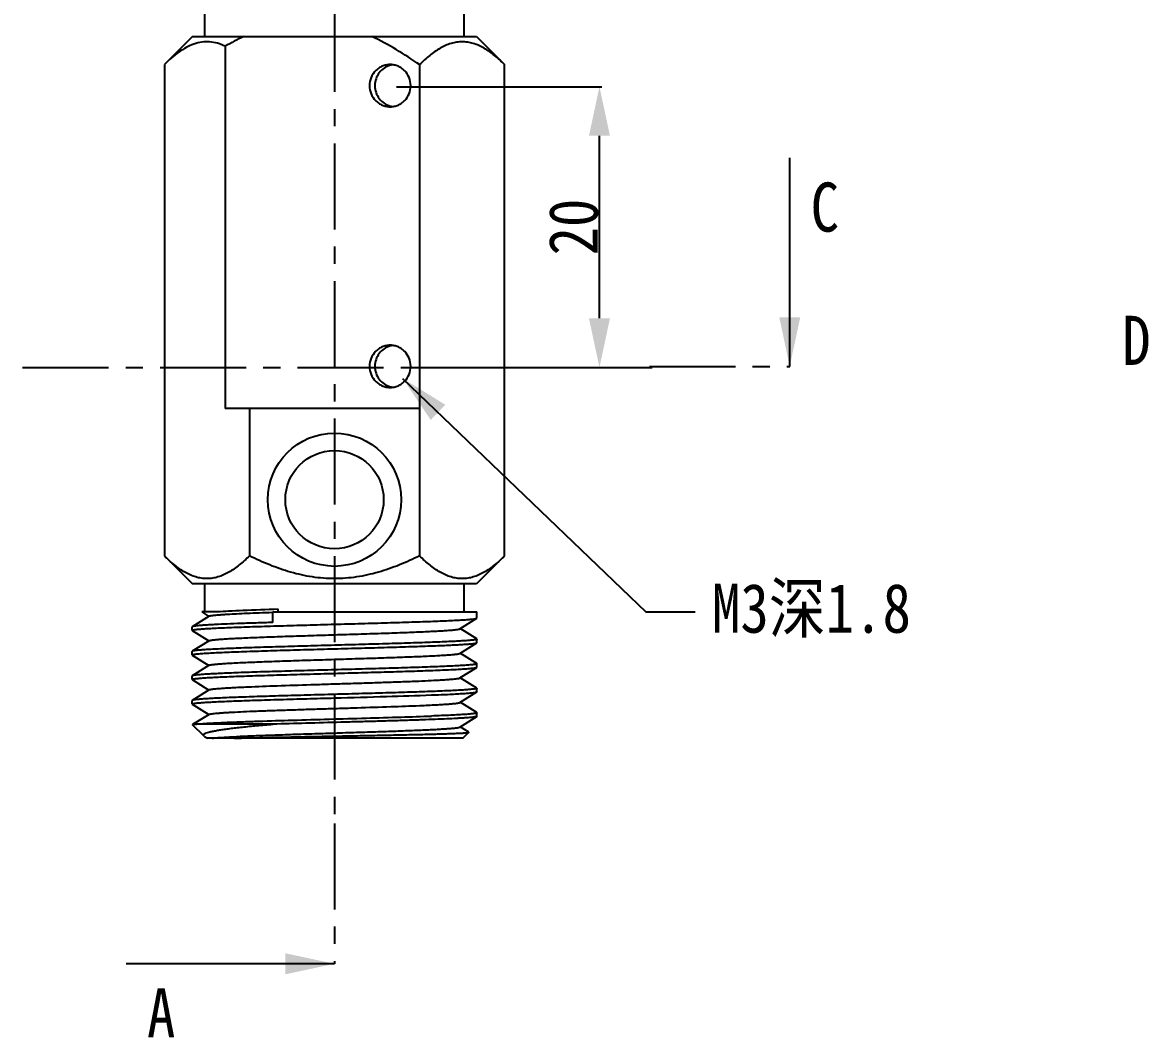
# Model space of a CAD drawing. Header units: millimetres. Extents: x -13 to 337, y -21 to 226.
# Drawn here: x 32.1 to 112.3, y 102.5 to 174.8 of the extents above; entities that cross this region are included whole.
import ezdxf

# ---------------------------------------------------------------- set-up
doc = ezdxf.new("R2010")
doc.units = ezdxf.units.MM
doc.header["$LTSCALE"] = 16.335
doc.header["$PDMODE"] = 3
doc.header["$PDSIZE"] = 8
doc.linetypes.add('CENTER', pattern=[0.6, 0.375, -0.075, 0.075, -0.075])
doc.layers.get('0').update_dxf_attribs({"linetype": 'CONTINUOUS'})
doc.layers.get('Defpoints').update_dxf_attribs({"linetype": 'CONTINUOUS'})
doc.layers.add('02___PRT_ALL_AXES', color=7, linetype='CONTINUOUS')
doc.layers.add('DEFAULT_1', color=7, linetype='CENTER')
doc.styles.get("Standard").update_dxf_attribs({"font": '', "width": 0.85})
doc.styles.get('Standard').set_extended_font_data('SimSun')
doc.dimstyles.new('DIMSTYLE_1', dxfattribs={"dimtxt": 3.5, "dimasz": 3.5, "dimexe": 0.18, "dimexo": 0.0625, "dimgap": 0.09, "dimtad": 1, "dimdsep": 46, "dimtxsty": 'Standard', "dimblk": '_FILLED', "dimblk1": '_FILLED', "dimblk2": '_FILLED', "dimcen": 0.09, "dimadec": 0, "dimazin": 0, "dimtp": 0.01, "dimtm": 0.01, "dimtfac": 1, "dimtofl": 0, "dimtmove": 0, "dimatfit": 3, "dimldrblk": '_FILLED', "dimfxl": 1, "dimtolj": 1, "dimarcsym": 0})
doc.dimstyles.get("Standard").update_dxf_attribs({"dimtxt": 3.5, "dimasz": 3.5, "dimexe": 0.18, "dimexo": 0.0625, "dimgap": 0.09, "dimtad": 1, "dimdec": 1, "dimdsep": 46, "dimtxsty": 'Standard', "dimblk": '_FILLED', "dimcen": 0.09, "dimadec": 0, "dimazin": 0, "dimtp": 0.01, "dimtm": 0.01, "dimtfac": 1, "dimtdec": 1, "dimtofl": 0, "dimtmove": 0, "dimatfit": 3, "dimldrblk": '_FILLED', "dimfxl": 1, "dimtolj": 1, "dimarcsym": 0})

# ---------------------------------------------------------------- blocks, each defined once
blk = doc.blocks.new('_FILLED')
at = {"color": 0, "linetype": 'ByBlock'}
blk.add_solid([(0, 0), (-1, 0.214), (-1, -0.214)], dxfattribs=at)
blk = doc.blocks.new('*D22')
at = {"color": 0, "lineweight": -2, "transparency": 16777216}
for p, q in [((58.739, 170.221), (73.392, 170.221)), ((73.212, 153.721), (73.212, 166.721)), ((59.823, 150.221), (73.392, 150.221))]:
    blk.add_line(p, q, dxfattribs=at)
at = {"layer": 'Defpoints', "color": 0, "transparency": 16777216}
for p in [(58.676, 170.221), (73.212, 170.221), (59.761, 150.221)]:
    blk.add_point(p, dxfattribs=at)
at = {"color": 0, "lineweight": -2, "transparency": 16777216, "xscale": 3.5, "yscale": 3.5, "zscale": 3.5}
for p, rotation in [((73.212, 170.221), 90), ((73.212, 150.221), 270)]:
    blk.add_blockref('_FILLED', p, dxfattribs=dict(at, rotation=rotation))
at = {"color": 0, "transparency": 16777216, "insert": (71.372, 160.221), "char_height": 3.5, "attachment_point": 5, "rotation": 90}
blk.add_mtext('\\A1;20', dxfattribs=at)

msp = doc.modelspace()

# ---------------------------------------------------------------- linework, layer by layer
at = {"color": 7, "linetype": 'Continuous'}
for p, q in [((45.082, 173.795), (45.082, 175.795)), ((63.582, 173.795), (63.582, 175.795)), ((44.208, 173.795), (42.208, 171.795)), ((44.208, 173.795), (64.457, 173.795)), ((64.457, 173.795), (66.457, 171.795)), ((46.538, 173.102), (46.538, 147.295)), ((42.208, 171.795), (42.208, 136.795)), ((60.395, 171.795), (60.395, 136.795)), ((66.457, 136.795), (66.457, 171.795)), ((60.395, 147.295), (46.538, 147.295)), ((48.27, 147.295), (48.27, 136.795)), ((42.208, 136.795), (44.208, 134.795)), ((66.457, 136.795), (64.457, 134.795)), ((64.457, 134.795), (44.208, 134.795)), ((45.082, 132.795), (45.082, 134.795)), ((63.582, 132.795), (63.582, 134.795)), ((45.393, 132.496), (44.192, 131.744)), ((45.998, 132.795), (44.872, 132.795)), ((44.872, 132.795), (45.371, 132.482)), ((49.928, 132.795), (64.482, 132.795)), ((49.928, 132.045), (49.928, 132.795)), ((50.319, 132.795), (50.319, 132.982)), ((44.192, 131.744), (44.182, 131.732)), ((63.271, 131.593), (64.473, 132.345)), ((64.473, 130.869), (63.293, 131.607)), ((64.473, 132.345), (64.482, 132.357)), ((44.192, 131.47), (44.182, 131.482)), ((44.192, 131.47), (45.371, 130.732)), ((64.473, 130.869), (64.482, 130.857)), ((44.192, 129.994), (44.182, 129.982)), ((45.393, 130.746), (44.192, 129.994)), ((63.271, 129.843), (64.473, 130.595)), ((64.473, 130.595), (64.482, 130.607)), ((44.192, 129.72), (44.182, 129.732)), ((44.192, 129.72), (45.371, 128.982)), ((64.473, 129.119), (63.293, 129.857)), ((45.393, 128.996), (44.192, 128.244)), ((63.271, 128.093), (64.473, 128.845)), ((64.473, 129.119), (64.482, 129.107)), ((64.473, 128.845), (64.482, 128.857)), ((44.192, 128.244), (44.182, 128.232)), ((44.192, 127.97), (44.182, 127.982)), ((44.192, 127.97), (45.371, 127.232)), ((64.473, 127.369), (63.293, 128.107)), ((45.393, 127.246), (44.192, 126.494)), ((63.271, 126.343), (64.473, 127.095)), ((64.473, 127.369), (64.482, 127.357)), ((44.192, 126.494), (44.182, 126.482)), ((44.192, 126.22), (44.182, 126.232)), ((44.192, 126.22), (45.371, 125.482)), ((64.473, 125.619), (63.293, 126.357)), ((45.393, 125.496), (44.223, 124.764)), ((63.271, 124.593), (64.473, 125.345)), ((64.473, 125.619), (64.482, 125.607)), ((64.482, 125.357), (64.473, 125.345)), ((44.223, 124.764), (44.221, 124.756)), ((45.016, 123.961), (44.221, 124.756)), ((49.928, 124.795), (44.437, 124.795)), ((63.903, 124.226), (63.293, 124.607)), ((45.062, 123.926), (45.016, 123.961)), ((45.062, 123.926), (45.271, 123.795)), ((63.482, 123.795), (45.272, 123.795)), ((63.482, 123.795), (63.905, 124.218)), ((63.905, 124.218), (63.903, 124.226))]:
    msp.add_line(p, q, dxfattribs=at)
msp.add_circle((54.332, 140.795), 3.5, dxfattribs=at)
for points, knots in [([(46.538, 173.102), (46.361, 173.187), (46.001, 173.328), (45.435, 173.432), (44.865, 173.412), (44.302, 173.271), (43.753, 173.023), (43.22, 172.683), (42.701, 172.269), (42.372, 171.958), (42.208, 171.795)], [0, 0, 0, 0, 0.12079, 0.237008, 0.351918, 0.469276, 0.591962, 0.721347, 0.857558, 1, 1, 1, 1]), ([(60.395, 171.795), (59.853, 172.167), (58.751, 172.883), (57.596, 173.514), (57.003, 173.795)], [0, 0, 0, 0, 0.50043, 1, 1, 1, 1]), ([(66.457, 171.795), (66.228, 172.024), (65.765, 172.449), (65.022, 172.977), (64.361, 173.277), (63.825, 173.399), (63.426, 173.429), (63.026, 173.399), (62.491, 173.277), (61.83, 172.977), (61.086, 172.449), (60.624, 172.024), (60.395, 171.795)], [0, 0, 0, 0, 0.137964, 0.266914, 0.386544, 0.44373, 0.5, 0.55627, 0.613456, 0.733086, 0.862036, 1, 1, 1, 1]), ([(48.27, 136.795), (48.041, 136.565), (47.578, 136.14), (46.835, 135.612), (46.174, 135.312), (45.638, 135.191), (45.239, 135.16), (44.84, 135.191), (44.304, 135.312), (43.643, 135.612), (42.9, 136.14), (42.437, 136.565), (42.208, 136.795)], [0, 0, 0, 0, 0.137964, 0.266914, 0.386544, 0.44373, 0.5, 0.55627, 0.613456, 0.733086, 0.862036, 1, 1, 1, 1]), ([(60.395, 136.795), (59.923, 136.559), (58.962, 136.119), (57.465, 135.595), (55.916, 135.251), (54.332, 135.13), (52.749, 135.251), (51.199, 135.595), (49.703, 136.119), (48.742, 136.559), (48.27, 136.795)], [0, 0, 0, 0, 0.12502, 0.250029, 0.375022, 0.5, 0.624978, 0.749972, 0.87498, 1, 1, 1, 1]), ([(66.457, 136.795), (66.228, 136.565), (65.765, 136.14), (65.022, 135.612), (64.361, 135.312), (63.825, 135.191), (63.426, 135.16), (63.026, 135.191), (62.491, 135.312), (61.83, 135.612), (61.086, 136.14), (60.624, 136.565), (60.395, 136.795)], [0, 0, 0, 0, 0.137964, 0.266914, 0.386544, 0.44373, 0.5, 0.55627, 0.613456, 0.733086, 0.862036, 1, 1, 1, 1]), ([(45.393, 132.496), (45.399, 132.499), (45.414, 132.506), (45.456, 132.519), (45.531, 132.534), (45.646, 132.551), (45.796, 132.568), (45.979, 132.585), (46.195, 132.602), (46.443, 132.619), (46.834, 132.644), (47.396, 132.673), (48.15, 132.708), (49.001, 132.742), (49.599, 132.764), (49.913, 132.776)], [0, 0, 0, 0, 0.004491, 0.010789, 0.02898, 0.054707, 0.087936, 0.128549, 0.176405, 0.231331, 0.293104, 0.436235, 0.603537, 0.792424, 1, 1, 1, 1]), ([(50.319, 132.982), (49.476, 132.954), (48.299, 132.912), (46.859, 132.847), (46.262, 132.813), (45.998, 132.795)], [0, 0, 0, 0, 0.584774, 0.817001, 1, 1, 1, 1]), ([(44.182, 131.482), (44.182, 131.488), (44.195, 131.496), (44.211, 131.503), (44.244, 131.514), (44.3, 131.525), (44.385, 131.538), (44.494, 131.552), (44.627, 131.565), (44.783, 131.579), (45.037, 131.598), (45.41, 131.621), (45.92, 131.648), (46.511, 131.675), (47.178, 131.702), (47.914, 131.729), (48.711, 131.756), (49.563, 131.784), (50.783, 131.82), (52.378, 131.866), (53.672, 131.901), (54.332, 131.92)], [0, 0, 0, 0, 0.001803, 0.003448, 0.005654, 0.011801, 0.020282, 0.031098, 0.044233, 0.059658, 0.077338, 0.119301, 0.169723, 0.22813, 0.293958, 0.366578, 0.445291, 0.529341, 0.617923, 0.805214, 1, 1, 1, 1]), ([(49.928, 132.045), (49.532, 132.032), (48.774, 132.009), (47.693, 131.972), (46.732, 131.935), (46.015, 131.903), (45.515, 131.877), (45.199, 131.858), (44.924, 131.84), (44.691, 131.821), (44.503, 131.803), (44.373, 131.787), (44.292, 131.773), (44.249, 131.764), (44.216, 131.755), (44.199, 131.748), (44.192, 131.744)], [0, 0, 0, 0, 0.206861, 0.396143, 0.564321, 0.708423, 0.770602, 0.825824, 0.873833, 0.914428, 0.947429, 0.972706, 0.982428, 0.990201, 0.99604, 1, 1, 1, 1]), ([(45.393, 130.746), (45.403, 130.752), (45.431, 130.762), (45.482, 130.774), (45.554, 130.787), (45.645, 130.8), (45.756, 130.813), (45.942, 130.832), (46.222, 130.854), (46.611, 130.88), (47.071, 130.906), (47.596, 130.933), (48.182, 130.959), (48.823, 130.985), (49.772, 131.021), (51.05, 131.066), (52.661, 131.118), (54.332, 131.17), (56.004, 131.222), (57.614, 131.273), (58.893, 131.318), (59.842, 131.354), (60.483, 131.38), (61.069, 131.406), (61.594, 131.433), (62.054, 131.459), (62.443, 131.485), (62.723, 131.507), (62.909, 131.526), (63.02, 131.539), (63.111, 131.552), (63.183, 131.565), (63.234, 131.577), (63.262, 131.587), (63.271, 131.593)], [0, 0, 0, 0, 0.001894, 0.004857, 0.00891, 0.014056, 0.02029, 0.027601, 0.045386, 0.067263, 0.093036, 0.122479, 0.155322, 0.191276, 0.230012, 0.31442, 0.405509, 0.5, 0.594491, 0.68558, 0.769988, 0.808725, 0.844677, 0.877522, 0.906963, 0.932737, 0.954614, 0.9724, 0.979709, 0.985943, 0.991091, 0.995143, 0.998104, 1, 1, 1, 1]), ([(54.332, 131.92), (54.974, 131.937), (56.235, 131.972), (58.068, 132.024), (59.522, 132.068), (60.601, 132.105), (61.329, 132.131), (61.994, 132.157), (62.589, 132.184), (63.109, 132.21), (63.549, 132.236), (63.864, 132.258), (64.073, 132.277), (64.197, 132.29), (64.298, 132.303), (64.377, 132.316), (64.433, 132.329), (64.463, 132.339), (64.473, 132.345)], [0, 0, 0, 0, 0.189702, 0.372506, 0.541802, 0.619436, 0.691437, 0.757155, 0.815991, 0.867413, 0.91096, 0.946237, 0.960679, 0.972945, 0.983012, 0.990869, 0.996518, 1, 1, 1, 1]), ([(64.482, 130.857), (64.482, 130.851), (64.47, 130.843), (64.453, 130.836), (64.421, 130.825), (64.365, 130.814), (64.28, 130.801), (64.17, 130.787), (64.038, 130.774), (63.881, 130.76), (63.628, 130.741), (63.255, 130.718), (62.745, 130.691), (62.153, 130.664), (61.487, 130.637), (60.751, 130.61), (59.953, 130.583), (59.102, 130.556), (57.882, 130.519), (56.287, 130.473), (54.992, 130.438), (54.332, 130.42)], [0, 0, 0, 0, 0.001803, 0.003448, 0.005654, 0.011801, 0.020282, 0.031098, 0.044233, 0.059658, 0.077338, 0.119301, 0.169723, 0.22813, 0.293958, 0.366578, 0.445291, 0.529341, 0.617923, 0.805214, 1, 1, 1, 1]), ([(44.182, 129.732), (44.182, 129.738), (44.195, 129.746), (44.211, 129.753), (44.244, 129.764), (44.3, 129.775), (44.385, 129.788), (44.494, 129.802), (44.627, 129.815), (44.783, 129.829), (45.037, 129.848), (45.41, 129.871), (45.92, 129.898), (46.511, 129.925), (47.178, 129.952), (47.914, 129.979), (48.711, 130.006), (49.563, 130.034), (50.783, 130.07), (52.378, 130.116), (53.672, 130.151), (54.332, 130.17)], [0, 0, 0, 0, 0.001803, 0.003448, 0.005654, 0.011801, 0.020282, 0.031098, 0.044233, 0.059658, 0.077338, 0.119301, 0.169723, 0.22813, 0.293958, 0.366578, 0.445291, 0.529341, 0.617923, 0.805214, 1, 1, 1, 1]), ([(54.332, 130.42), (53.691, 130.402), (52.43, 130.367), (50.597, 130.315), (49.143, 130.271), (48.064, 130.234), (47.336, 130.208), (46.671, 130.182), (46.076, 130.155), (45.556, 130.129), (45.116, 130.103), (44.801, 130.081), (44.592, 130.062), (44.468, 130.049), (44.367, 130.036), (44.288, 130.023), (44.232, 130.01), (44.202, 130), (44.192, 129.994)], [0, 0, 0, 0, 0.189702, 0.372506, 0.541802, 0.619436, 0.691437, 0.757155, 0.815991, 0.867413, 0.91096, 0.946237, 0.960679, 0.972945, 0.983012, 0.990869, 0.996518, 1, 1, 1, 1]), ([(54.332, 130.17), (54.974, 130.187), (56.235, 130.222), (58.068, 130.274), (59.522, 130.318), (60.601, 130.355), (61.329, 130.381), (61.994, 130.407), (62.589, 130.434), (63.109, 130.46), (63.549, 130.486), (63.864, 130.508), (64.073, 130.527), (64.197, 130.54), (64.298, 130.553), (64.377, 130.566), (64.433, 130.579), (64.463, 130.589), (64.473, 130.595)], [0, 0, 0, 0, 0.189702, 0.372506, 0.541802, 0.619436, 0.691437, 0.757155, 0.815991, 0.867413, 0.91096, 0.946237, 0.960679, 0.972945, 0.983012, 0.990869, 0.996518, 1, 1, 1, 1]), ([(45.393, 128.996), (45.403, 129.002), (45.431, 129.012), (45.482, 129.024), (45.554, 129.037), (45.645, 129.05), (45.756, 129.063), (45.942, 129.082), (46.222, 129.104), (46.611, 129.13), (47.071, 129.156), (47.596, 129.183), (48.182, 129.209), (48.823, 129.235), (49.772, 129.271), (51.05, 129.316), (52.661, 129.368), (54.332, 129.42), (56.004, 129.472), (57.614, 129.523), (58.893, 129.568), (59.842, 129.604), (60.483, 129.63), (61.069, 129.656), (61.594, 129.683), (62.054, 129.709), (62.443, 129.735), (62.723, 129.757), (62.909, 129.776), (63.02, 129.789), (63.111, 129.802), (63.183, 129.815), (63.234, 129.827), (63.262, 129.837), (63.271, 129.843)], [0, 0, 0, 0, 0.001894, 0.004856, 0.00891, 0.014056, 0.020289, 0.0276, 0.045386, 0.067262, 0.093036, 0.122478, 0.155322, 0.191275, 0.230011, 0.314419, 0.405508, 0.5, 0.594491, 0.68558, 0.769988, 0.808725, 0.844677, 0.877523, 0.906963, 0.932738, 0.954614, 0.972401, 0.97971, 0.985943, 0.991091, 0.995144, 0.998105, 1, 1, 1, 1]), ([(44.182, 127.982), (44.182, 127.988), (44.195, 127.996), (44.211, 128.003), (44.244, 128.014), (44.3, 128.025), (44.385, 128.038), (44.494, 128.052), (44.627, 128.065), (44.783, 128.079), (45.037, 128.098), (45.41, 128.121), (45.92, 128.148), (46.511, 128.175), (47.178, 128.202), (47.914, 128.229), (48.711, 128.256), (49.563, 128.284), (50.783, 128.32), (52.378, 128.366), (53.672, 128.401), (54.332, 128.42)], [0, 0, 0, 0, 0.001803, 0.003448, 0.005654, 0.011801, 0.020282, 0.031098, 0.044233, 0.059658, 0.077338, 0.119301, 0.169723, 0.22813, 0.293958, 0.366578, 0.445291, 0.529341, 0.617923, 0.805214, 1, 1, 1, 1]), ([(54.332, 128.67), (53.691, 128.652), (52.43, 128.617), (50.597, 128.565), (49.143, 128.521), (48.064, 128.484), (47.336, 128.458), (46.671, 128.432), (46.076, 128.405), (45.556, 128.379), (45.116, 128.353), (44.801, 128.331), (44.592, 128.312), (44.468, 128.299), (44.367, 128.286), (44.288, 128.273), (44.232, 128.26), (44.202, 128.25), (44.192, 128.244)], [0, 0, 0, 0, 0.189702, 0.372506, 0.541802, 0.619436, 0.691437, 0.757155, 0.815991, 0.867413, 0.91096, 0.946237, 0.960679, 0.972945, 0.983012, 0.990869, 0.996518, 1, 1, 1, 1]), ([(64.482, 129.107), (64.482, 129.101), (64.47, 129.093), (64.453, 129.086), (64.421, 129.075), (64.365, 129.064), (64.28, 129.051), (64.17, 129.037), (64.038, 129.024), (63.881, 129.01), (63.628, 128.991), (63.255, 128.968), (62.745, 128.941), (62.153, 128.914), (61.487, 128.887), (60.751, 128.86), (59.953, 128.833), (59.102, 128.806), (57.882, 128.769), (56.287, 128.723), (54.992, 128.688), (54.332, 128.67)], [0, 0, 0, 0, 0.001803, 0.003448, 0.005654, 0.011801, 0.020282, 0.031098, 0.044233, 0.059658, 0.077338, 0.119301, 0.169723, 0.22813, 0.293958, 0.366578, 0.445291, 0.529341, 0.617923, 0.805214, 1, 1, 1, 1]), ([(54.332, 128.42), (54.974, 128.437), (56.235, 128.472), (58.068, 128.524), (59.522, 128.568), (60.601, 128.605), (61.329, 128.631), (61.994, 128.657), (62.589, 128.684), (63.109, 128.71), (63.549, 128.736), (63.864, 128.758), (64.073, 128.777), (64.197, 128.79), (64.298, 128.803), (64.377, 128.816), (64.433, 128.829), (64.463, 128.839), (64.473, 128.845)], [0, 0, 0, 0, 0.189702, 0.372506, 0.541802, 0.619436, 0.691437, 0.757155, 0.815991, 0.867413, 0.91096, 0.946237, 0.960679, 0.972945, 0.983012, 0.990869, 0.996518, 1, 1, 1, 1]), ([(45.393, 127.246), (45.403, 127.252), (45.431, 127.262), (45.482, 127.274), (45.554, 127.287), (45.645, 127.3), (45.756, 127.313), (45.942, 127.332), (46.222, 127.354), (46.611, 127.38), (47.071, 127.406), (47.596, 127.433), (48.658, 127.48), (50.347, 127.543), (52.262, 127.605), (53.91, 127.656), (55.176, 127.696), (56.425, 127.735), (57.632, 127.774), (58.771, 127.814), (59.821, 127.853), (60.759, 127.892), (61.462, 127.925), (61.955, 127.953), (62.268, 127.973), (62.54, 127.992), (62.771, 128.012), (62.959, 128.031), (63.103, 128.05), (63.195, 128.067), (63.247, 128.082), (63.265, 128.089), (63.271, 128.093)], [0, 0, 0, 0, 0.001894, 0.004855, 0.008909, 0.014056, 0.02029, 0.027599, 0.045386, 0.067262, 0.093036, 0.122477, 0.155322, 0.271183, 0.405508, 0.476243, 0.547459, 0.617713, 0.68558, 0.749684, 0.808725, 0.861507, 0.906963, 0.92665, 0.944176, 0.95945, 0.9724, 0.982961, 0.991089, 0.996759, 0.998676, 1, 1, 1, 1]), ([(54.332, 126.92), (53.691, 126.902), (52.43, 126.867), (50.597, 126.815), (49.143, 126.771), (48.064, 126.734), (47.336, 126.708), (46.671, 126.682), (46.076, 126.655), (45.556, 126.629), (45.116, 126.603), (44.801, 126.581), (44.592, 126.562), (44.468, 126.549), (44.367, 126.536), (44.288, 126.523), (44.232, 126.51), (44.202, 126.5), (44.192, 126.494)], [0, 0, 0, 0, 0.189701, 0.372508, 0.541804, 0.619436, 0.691437, 0.757156, 0.815993, 0.867417, 0.910963, 0.94624, 0.96068, 0.972946, 0.983013, 0.990869, 0.996518, 1, 1, 1, 1]), ([(64.482, 127.357), (64.482, 127.351), (64.47, 127.343), (64.453, 127.336), (64.421, 127.325), (64.365, 127.314), (64.28, 127.301), (64.17, 127.287), (64.038, 127.274), (63.881, 127.26), (63.628, 127.241), (63.255, 127.218), (62.745, 127.191), (62.153, 127.164), (61.487, 127.137), (60.751, 127.11), (59.953, 127.083), (59.102, 127.056), (57.882, 127.019), (56.287, 126.973), (54.992, 126.938), (54.332, 126.92)], [0, 0, 0, 0, 0.001803, 0.003448, 0.005654, 0.011801, 0.020282, 0.031098, 0.044233, 0.059658, 0.077338, 0.119301, 0.169723, 0.22813, 0.293958, 0.366578, 0.445291, 0.529341, 0.617923, 0.805214, 1, 1, 1, 1]), ([(54.332, 126.67), (55.568, 126.703), (57.87, 126.767), (60.171, 126.838), (61.236, 126.878)], [0, 0, 0, 0, 0.537094, 1, 1, 1, 1]), ([(61.236, 126.878), (61.466, 126.886), (61.903, 126.903), (62.52, 126.93), (63.059, 126.957), (63.515, 126.984), (63.842, 127.007), (64.059, 127.026), (64.187, 127.039), (64.292, 127.053), (64.374, 127.065), (64.432, 127.078), (64.462, 127.088), (64.473, 127.095)], [0, 0, 0, 0, 0.21276, 0.40351, 0.570255, 0.711499, 0.825956, 0.872786, 0.912551, 0.945171, 0.970589, 0.988817, 1, 1, 1, 1]), ([(64.473, 127.095), (64.474, 127.096), (64.478, 127.099), (64.482, 127.103), (64.482, 127.107)], [0, 0, 0, 0, 0.329692, 1, 1, 1, 1]), ([(44.182, 126.232), (44.182, 126.238), (44.195, 126.246), (44.211, 126.253), (44.244, 126.264), (44.3, 126.275), (44.385, 126.288), (44.494, 126.302), (44.627, 126.315), (44.783, 126.329), (45.037, 126.348), (45.41, 126.371), (45.92, 126.398), (46.511, 126.425), (47.178, 126.452), (47.914, 126.479), (48.711, 126.506), (49.563, 126.534), (50.783, 126.57), (52.378, 126.616), (53.672, 126.651), (54.332, 126.67)], [0, 0, 0, 0, 0.001803, 0.003448, 0.005654, 0.011801, 0.020282, 0.031098, 0.044233, 0.059658, 0.077338, 0.119301, 0.169723, 0.22813, 0.293958, 0.366578, 0.445291, 0.529341, 0.617923, 0.805214, 1, 1, 1, 1]), ([(45.393, 125.496), (45.4, 125.5), (45.418, 125.507), (45.469, 125.522), (45.56, 125.539), (45.703, 125.558), (45.889, 125.577), (46.118, 125.596), (46.387, 125.616), (46.697, 125.635), (47.185, 125.663), (47.881, 125.696), (48.811, 125.735), (49.851, 125.774), (50.981, 125.813), (52.179, 125.852), (53.419, 125.891), (54.678, 125.93), (56.321, 125.982), (58.234, 126.044), (59.727, 126.098), (60.42, 126.128)], [0, 0, 0, 0, 0.001567, 0.00383, 0.010516, 0.020099, 0.032546, 0.047807, 0.065808, 0.086459, 0.109663, 0.163244, 0.225483, 0.295135, 0.370803, 0.450971, 0.534031, 0.618317, 0.702139, 0.861703, 1, 1, 1, 1]), ([(60.42, 126.128), (60.621, 126.136), (61.004, 126.153), (61.544, 126.18), (62.018, 126.206), (62.419, 126.233), (62.707, 126.256), (62.899, 126.275), (63.013, 126.288), (63.107, 126.301), (63.18, 126.314), (63.233, 126.327), (63.262, 126.337), (63.271, 126.343)], [0, 0, 0, 0, 0.211263, 0.400928, 0.566961, 0.707899, 0.822497, 0.869593, 0.90973, 0.942846, 0.968904, 0.987906, 1, 1, 1, 1]), ([(44.437, 124.795), (44.563, 124.81), (44.87, 124.837), (45.41, 124.872), (46.102, 124.907), (46.934, 124.943), (47.894, 124.979), (49.376, 125.029), (51.409, 125.089), (53.961, 125.159), (56.54, 125.23), (58.968, 125.3), (60.516, 125.351), (61.236, 125.378)], [0, 0, 0, 0, 0.022676, 0.055009, 0.096457, 0.146321, 0.203752, 0.267771, 0.4111, 0.566552, 0.723541, 0.871376, 1, 1, 1, 1]), ([(64.473, 125.345), (64.467, 125.341), (64.451, 125.335), (64.408, 125.322), (64.328, 125.308), (64.205, 125.291), (64.044, 125.274), (63.846, 125.257), (63.612, 125.24), (63.342, 125.223), (62.915, 125.199), (62.302, 125.17), (61.478, 125.136), (60.544, 125.102), (59.516, 125.068), (58.409, 125.034), (57.24, 125), (56.027, 124.966), (54.375, 124.921), (52.339, 124.865), (50.718, 124.819), (49.928, 124.795)], [0, 0, 0, 0, 0.001406, 0.003431, 0.009404, 0.017962, 0.029085, 0.042743, 0.058887, 0.077455, 0.098382, 0.14698, 0.203949, 0.268423, 0.339423, 0.41587, 0.496601, 0.580387, 0.665954, 0.837209, 1, 1, 1, 1]), ([(64.482, 125.607), (64.482, 125.6), (64.469, 125.592), (64.451, 125.585), (64.414, 125.574), (64.353, 125.562), (64.26, 125.548), (64.14, 125.534), (63.995, 125.52), (63.824, 125.506), (63.546, 125.486), (63.139, 125.461), (62.581, 125.433), (61.937, 125.405), (61.479, 125.387), (61.236, 125.378)], [0, 0, 0, 0, 0.00602, 0.011607, 0.019121, 0.04009, 0.069062, 0.106006, 0.150855, 0.203519, 0.263852, 0.406878, 0.578492, 0.776975, 1, 1, 1, 1]), ([(44.437, 124.795), (44.409, 124.792), (44.36, 124.788), (44.296, 124.78), (44.255, 124.774), (44.233, 124.768), (44.226, 124.765), (44.223, 124.764)], [0, 0, 0, 0, 0.389402, 0.685803, 0.888916, 0.955719, 1, 1, 1, 1]), ([(45.016, 123.961), (45.001, 123.976), (44.982, 124.003), (44.989, 124.045), (45.008, 124.072), (45.038, 124.099), (45.081, 124.126), (45.135, 124.152), (45.23, 124.19), (45.38, 124.235), (45.595, 124.287), (45.855, 124.338), (46.159, 124.39), (46.506, 124.441), (46.893, 124.493), (47.318, 124.544), (47.955, 124.614), (48.829, 124.699), (49.549, 124.763), (49.928, 124.795)], [0, 0, 0, 0, 0.012035, 0.017372, 0.023561, 0.031301, 0.040947, 0.05267, 0.066558, 0.100951, 0.144179, 0.196115, 0.256521, 0.325098, 0.401503, 0.485326, 0.576148, 0.776992, 1, 1, 1, 1]), ([(45.607, 123.795), (45.678, 123.804), (45.842, 123.823), (46.26, 123.859), (46.939, 123.901), (47.927, 123.949), (49.119, 123.997), (50.478, 124.046), (51.961, 124.095), (53.52, 124.144), (55.105, 124.193), (56.665, 124.243), (58.15, 124.292), (59.319, 124.333), (60.182, 124.368), (60.762, 124.392), (61.29, 124.417), (61.762, 124.442), (62.175, 124.466), (62.525, 124.491), (62.776, 124.512), (62.943, 124.53), (63.043, 124.542), (63.125, 124.554), (63.19, 124.566), (63.237, 124.578), (63.262, 124.588), (63.271, 124.593)], [0, 0, 0, 0, 0.012133, 0.028114, 0.07108, 0.127555, 0.195742, 0.273463, 0.358235, 0.447344, 0.53794, 0.627122, 0.712039, 0.789972, 0.82553, 0.858431, 0.888409, 0.915228, 0.938672, 0.958558, 0.974727, 0.981381, 0.987063, 0.991764, 0.995482, 0.99822, 1, 1, 1, 1]), ([(47.179, 123.795), (47.875, 123.816), (49.436, 123.854), (51.468, 123.895), (53.285, 123.929), (54.714, 123.955), (56.139, 123.982), (57.524, 124.008), (58.837, 124.034), (60.048, 124.06), (60.98, 124.082), (61.653, 124.1), (62.096, 124.113), (62.495, 124.126), (62.848, 124.139), (63.151, 124.152), (63.372, 124.163), (63.524, 124.172), (63.618, 124.178), (63.699, 124.185), (63.766, 124.191), (63.82, 124.197), (63.861, 124.203), (63.888, 124.21), (63.902, 124.214), (63.905, 124.218)], [0, 0, 0, 0, 0.124802, 0.280028, 0.364365, 0.450476, 0.536284, 0.619737, 0.698858, 0.771786, 0.836825, 0.86591, 0.892477, 0.916378, 0.937475, 0.955654, 0.970812, 0.977232, 0.98287, 0.987717, 0.991766, 0.995015, 0.997464, 0.999117, 1, 1, 1, 1])]:
    msp.add_open_spline(points, degree=3, knots=knots, dxfattribs=at)
msp.add_open_spline([(47.861, 173.795), (47.411, 173.582), (46.971, 173.349), (46.538, 173.102)], degree=3, dxfattribs=at)
at = {"layer": '02___PRT_ALL_AXES', "color": 7, "linetype": 'Continuous'}
for p, q in [((64.482, 132.357), (64.482, 132.795)), ((44.182, 131.482), (44.182, 131.732)), ((64.482, 130.607), (64.482, 130.857)), ((44.182, 129.732), (44.182, 129.982)), ((64.482, 128.857), (64.482, 129.107)), ((44.182, 127.982), (44.182, 128.232)), ((64.482, 127.107), (64.482, 127.357)), ((44.182, 126.232), (44.182, 126.482)), ((64.482, 125.357), (64.482, 125.607))]:
    msp.add_line(p, q, dxfattribs=at)
msp.add_circle((54.332, 140.795), 4.75, dxfattribs=at)
for centre, radius, start, end in [((58.678, 170.357), 1.437, 99.13321, 104.78524), ((58.676, 170.368), 1.426, 98.3692, 99.12652), ((58.678, 170.232), 1.437, 255.21476, 260.86679), ((58.676, 170.221), 1.426, 260.87348, 261.6308), ((58.678, 150.357), 1.437, 99.13321, 104.78524), ((58.676, 150.368), 1.426, 98.3692, 99.12652), ((58.678, 150.232), 1.437, 255.21476, 260.86679), ((58.676, 150.221), 1.426, 260.87348, 261.6308)]:
    msp.add_arc(centre, radius, start, end, dxfattribs=at)
for points, knots in [([(58.296, 171.795), (58.201, 171.795), (58.008, 171.775), (57.731, 171.689), (57.476, 171.549), (57.178, 171.299), (56.906, 170.882), (56.83, 170.489), (56.83, 170.295)], [0, 0, 0, 0, 0.123885, 0.247984, 0.372481, 0.497501, 0.747965, 1, 1, 1, 1]), ([(58.311, 171.747), (58.156, 171.706), (57.855, 171.57), (57.496, 171.229), (57.265, 170.788), (57.211, 170.458), (57.211, 170.295)], [0, 0, 0, 0, 0.247545, 0.496805, 0.747815, 1, 1, 1, 1]), ([(59.762, 170.295), (59.762, 170.489), (59.687, 170.882), (59.415, 171.299), (59.117, 171.549), (58.861, 171.689), (58.585, 171.775), (58.392, 171.795), (58.296, 171.795)], [0, 0, 0, 0, 0.252035, 0.502499, 0.627519, 0.752016, 0.876115, 1, 1, 1, 1]), ([(56.83, 170.295), (56.83, 170.1), (56.906, 169.707), (57.178, 169.29), (57.476, 169.04), (57.731, 168.9), (58.008, 168.814), (58.201, 168.795), (58.296, 168.795)], [0, 0, 0, 0, 0.252035, 0.502499, 0.627519, 0.752016, 0.876115, 1, 1, 1, 1]), ([(57.211, 170.295), (57.211, 170.131), (57.265, 169.801), (57.496, 169.36), (57.855, 169.02), (58.156, 168.883), (58.311, 168.842)], [0, 0, 0, 0, 0.252185, 0.503195, 0.752455, 1, 1, 1, 1]), ([(58.296, 168.795), (58.392, 168.795), (58.585, 168.814), (58.861, 168.9), (59.117, 169.04), (59.415, 169.29), (59.687, 169.707), (59.762, 170.1), (59.762, 170.295)], [0, 0, 0, 0, 0.123885, 0.247984, 0.372481, 0.497501, 0.747965, 1, 1, 1, 1]), ([(58.296, 151.795), (58.201, 151.795), (58.008, 151.775), (57.731, 151.689), (57.476, 151.549), (57.178, 151.299), (56.906, 150.882), (56.83, 150.489), (56.83, 150.295)], [0, 0, 0, 0, 0.123885, 0.247984, 0.372481, 0.497501, 0.747965, 1, 1, 1, 1]), ([(58.311, 151.747), (58.156, 151.706), (57.855, 151.57), (57.496, 151.229), (57.265, 150.788), (57.211, 150.458), (57.211, 150.295)], [0, 0, 0, 0, 0.247545, 0.496805, 0.747815, 1, 1, 1, 1]), ([(59.762, 150.295), (59.762, 150.489), (59.687, 150.882), (59.415, 151.299), (59.117, 151.549), (58.861, 151.689), (58.585, 151.775), (58.392, 151.795), (58.296, 151.795)], [0, 0, 0, 0, 0.252035, 0.502499, 0.627519, 0.752016, 0.876115, 1, 1, 1, 1]), ([(56.83, 150.295), (56.83, 150.1), (56.906, 149.707), (57.178, 149.29), (57.476, 149.04), (57.731, 148.9), (58.008, 148.814), (58.201, 148.795), (58.296, 148.795)], [0, 0, 0, 0, 0.252035, 0.502499, 0.627519, 0.752016, 0.876115, 1, 1, 1, 1]), ([(57.211, 150.295), (57.211, 150.131), (57.265, 149.801), (57.496, 149.36), (57.855, 149.02), (58.156, 148.883), (58.311, 148.842)], [0, 0, 0, 0, 0.252185, 0.503195, 0.752455, 1, 1, 1, 1]), ([(58.296, 148.795), (58.392, 148.795), (58.585, 148.814), (58.861, 148.9), (59.117, 149.04), (59.415, 149.29), (59.687, 149.707), (59.762, 150.1), (59.762, 150.295)], [0, 0, 0, 0, 0.123885, 0.247984, 0.372481, 0.497501, 0.747965, 1, 1, 1, 1])]:
    msp.add_open_spline(points, degree=3, knots=knots, dxfattribs=at)
at = {"layer": 'DEFAULT_1', "color": 9, "linetype": 'CENTER'}
for p, q in [((54.332, 195.578), (54.332, 117.724)), ((32.101, 150.221), (76.979, 150.221))]:
    msp.add_line(p, q, dxfattribs=at)
at = {"layer": 'DEFAULT_1', "color": 7, "linetype": 'CENTER'}
for p, q in [((76.771, 150.295), (86.771, 150.295)), ((54.332, 117.724), (54.332, 107.724))]:
    msp.add_line(p, q, dxfattribs=at)

# ---------------------------------------------------------------- texts
at = {"color": 7, "linetype": 'Continuous', "char_height": 3.5, "width": 2.975, "attachment_point": 1, "line_spacing_factor": 0.9}
for s, insert in [('C', (88.259, 163.395)), ('D', (110.463, 153.895)), ('A', (40.97, 105.974))]:
    msp.add_mtext(s, dxfattribs=dict(at, insert=insert))
at = {"insert": (81.232, 134.813), "char_height": 3.5, "attachment_point": 1}
msp.add_mtext('M3深1.8', dxfattribs=at)

# ---------------------------------------------------------------- dimensions: what is measured, and where the dimension line sits
dim = msp.add_linear_dim(base=(73.212, 170.221), p1=(59.761, 150.221), p2=(58.676, 170.221), angle=90, dimstyle='Standard')
dim.commit()
dim.dimension.update_dxf_attribs({"geometry": '*D22', "text_midpoint": (71.372, 160.221)})

# ---------------------------------------------------------------- leaders
at = {"color": 7, "linetype": 'Continuous'}
for points in [[(86.771, 150.295), (86.771, 165.145)], [(54.332, 107.724), (39.482, 107.724)]]:
    msp.add_leader(points, dimstyle='Standard', override={"dimtad": 0}, dxfattribs=at)
at = {"annotation_type": 0, "has_hookline": 1, "hookline_direction": 0}
msp.add_leader([(59.185, 149.44), (76.52, 132.799), (80.02, 132.799)], dimstyle='DIMSTYLE_1', override={"dimgap": 0.09, "dimtad": 0}, dxfattribs=at)

doc.saveas('drawing.dxf')
